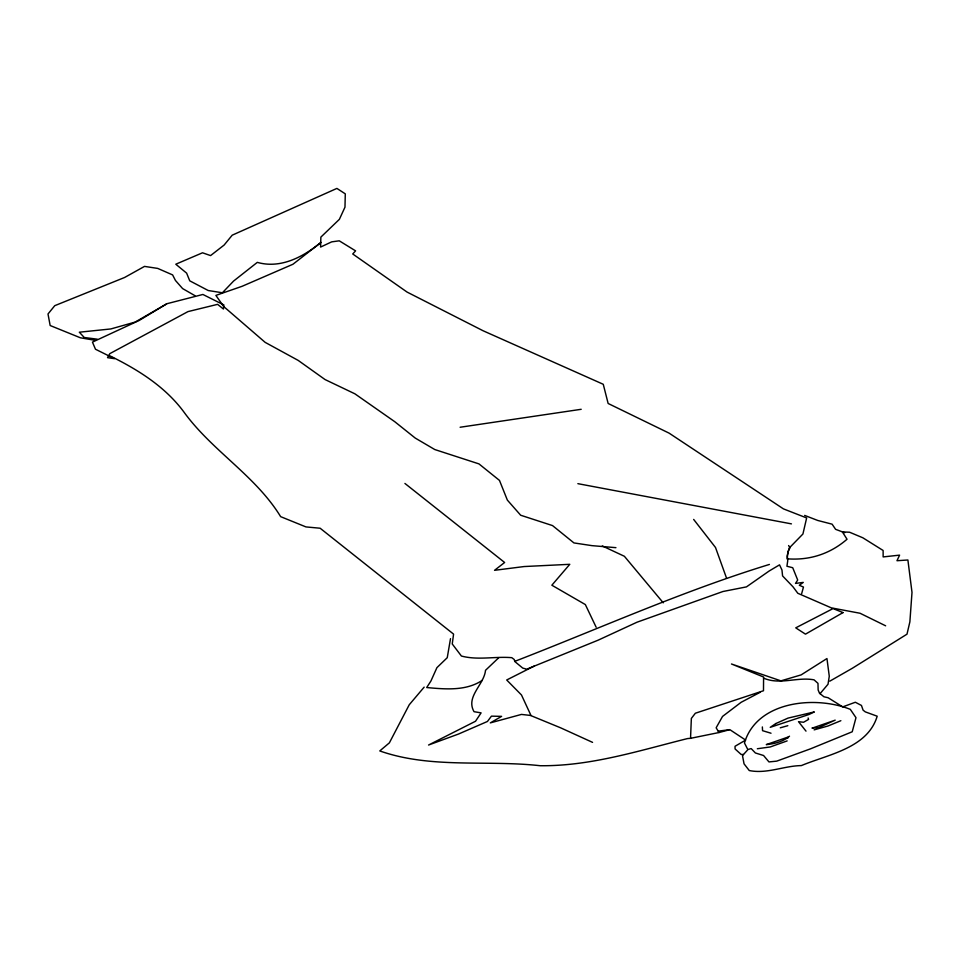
<?xml version="1.0" encoding="UTF-8"?>
<svg xmlns="http://www.w3.org/2000/svg" width="960" height="960" viewBox="0 0 960 960"><rect width="100%" height="100%" fill="white"/><g stroke="black" fill="none" stroke-linecap="round" stroke-linejoin="round"><path stroke-width="1.44" d="M424.152 687.132L409.248 704.76L389.376 742.848L379.776 750.936C431.316 769.032 486.744 759.72 540.168 765.72C590.652 766.272 639.072 750.636 687.564 738.564L690.54 738.324L691.356 718.416L695.352 713.232L763.488 690.744L763.584 677.004L731.46 663.984L780.912 680.856L801.132 674.892L826.956 658.548L829.272 676.236L828.024 684.24L820.068 693.66M787.824 738.096L787.932 737.1L766.296 744.612C774.408 743.892 783.216 741.624 789.516 736.176M450.504 638.664L447.252 657.696L436.92 667.656L430.944 680.964L426.708 687.54C445.14 689.22 466.092 691.188 482.196 680.364M801.684 593.58L803.46 587.064L799.308 585.264L803.268 582.408L795.528 583.404L797.688 580.032L792.72 567.72L786.924 566.244L787.74 560.724L787.188 556.02L789.18 548.076L802.92 534.012L806.652 517.944L783.432 508.872L669.12 433.152L608.136 403.476L603.264 384.288L483.084 330.756L407.076 292.08L352.74 253.98L355.584 250.86L339.252 240.816L331.692 241.86L320.592 247.068L320.868 237.12L339.372 219.348L344.976 207.18L345.288 193.848L336.9 188.412L232.212 235.176L224.136 245.04L210.576 255.588L202.524 252.792L175.788 264.216L186.624 273.132L189.744 280.824L208.236 290.52L222.384 292.776L233.592 281.052L257.304 262.368C280.632 269.028 303.384 256.896 320.964 242.376M498.72 657.756L485.52 670.308C484.128 684.732 465.432 696.672 474.024 711.684L481.104 712.872L475.524 721.248L428.556 745.032L458.484 734.052L487.452 721.464L491.448 716.148L501.6 716.364L490.32 722.892L521.436 714.42L530.436 715.428L560.688 727.848L592.56 742.368M320.712 242.664L292.944 264.252L242.1 286.296L215.892 295.392L223.656 306.504L265.152 342.36L298.2 360.408L325.056 379.56L354.876 393.804L394.74 421.68L415.236 438.072L434.784 449.544L478.944 463.884L499.476 480.408L507.36 500.1L520.668 515.232L552.528 525.588L573.948 542.928L591.948 545.64L615.936 547.668M166.596 303.876L139.2 320.448L92.448 342.12L95.484 349.236L114.492 358.68L107.532 357.648L109.836 353.628L187.98 311.604L217.596 304.344L223.44 309.024L223.872 304.956L202.896 294.468L167.052 303.684L135.168 322.08L110.844 328.944L79.332 332.208L84.264 337.5L97.26 339.18M829.812 681.156L852.288 668.292L906.996 634.164L909.876 621.852L912 592.38L907.896 559.992L896.964 560.724L899.604 555.132L883.14 556.92L883.128 550.488L862.848 537.792L849.6 532.236L842.388 531.924L847.032 539.244C829.944 554.028 809.46 560.532 787.212 558.816L787.848 551.808L790.056 547.752L788.604 545.544M759.984 692.4L741.144 702.288L722.544 716.424L716.136 727.8L719.064 732.516L729.36 729.792M534.252 666.06L506.7 679.98L521.484 694.992L531 715.524M840.864 720.696L827.988 726L814.128 729.864M514.728 661.368C599.4 628.584 682.524 591.072 769.416 564.444M787.824 725.688L780.264 727.812M787.152 740.904L770.304 746.94L757.332 748.752M812.436 728.064L835.2 720.144L818.616 727.668L812.04 728.028M690.54 738.324L719.064 732.516M460.116 427.248L581.196 409.296M718.224 731.148L729.828 729.648L745.644 740.088L735.036 746.28L735.072 748.956L741.096 754.404L743.448 754.56M95.028 340.296L80.388 337.788L50.16 325.524L48 313.98L54.756 305.676L124.62 277.476L144.516 266.4L157.74 268.416L172.608 274.908L175.452 280.464L182.616 288.588L194.964 295.68M577.86 483.66L791.436 523.872M763.584 678.12C779.904 685.248 797.064 676.704 814.044 679.836L817.98 683.352L818.136 689.952L819.468 693.18L823.932 696.78L828.156 697.752L842.7 706.896L855.336 702.252L861.444 705.444L863.088 710.148L865.296 711.876L877.188 716.208C867.6 748.212 828.192 754.368 801.36 765.588C783.756 765.852 766.944 774.144 749.268 770.544L744.048 763.848L742.488 755.616L748.02 749.508L751.164 748.56L755.376 752.964L763.584 755.52L768.96 761.928L776.724 761.136L810.516 748.836L852.228 731.772L855.984 717.684L850.296 709.344C815.364 695.388 756.9 700.908 744.456 742.968L747.504 748.932M771.024 733.224L762.564 730.68L762.348 726.936M844.668 532.716L835.608 529.332L832.104 524.172L817.716 520.452L804.636 515.4M602.304 545.952L624.384 556.284L663.252 602.82M885.636 625.812L860.064 613.26L831.348 607.872L797.82 593.28L793.044 586.872L782.58 575.916L781.968 570.012L779.532 564.852L769.116 571.032L746.46 586.884L722.916 591.516L637.032 622.2L598.152 640.164L526.692 669.192L522.708 668.076L514.764 661.488L514.248 659.52L511.776 657.672C494.988 656.244 478.02 660.456 461.412 656.04L452.244 643.968L453.576 634.116L320.136 528.228L305.952 526.92L280.644 516.648C255.636 475.872 212.868 451.368 184.68 413.076C165.936 387.144 138.564 370.008 110.316 356.052M404.928 483.456L504.624 562.488L494.544 570.312L524.148 566.544L569.772 564.312L551.856 585.216L585.348 604.572L596.148 627.216M806.004 731.136L798.504 721.68L803.568 722.256L808.572 719.4L808.116 717.972M693.66 519.42L715.512 547.5L726.504 578.04M775.788 723.576L770.244 727.332L809.04 714.468L814.344 711.924L788.016 718.104L775.788 723.576M843.024 612.588L805.476 634.152L795.744 627.852L833.064 608.58L843.024 612.588"/></g></svg>
